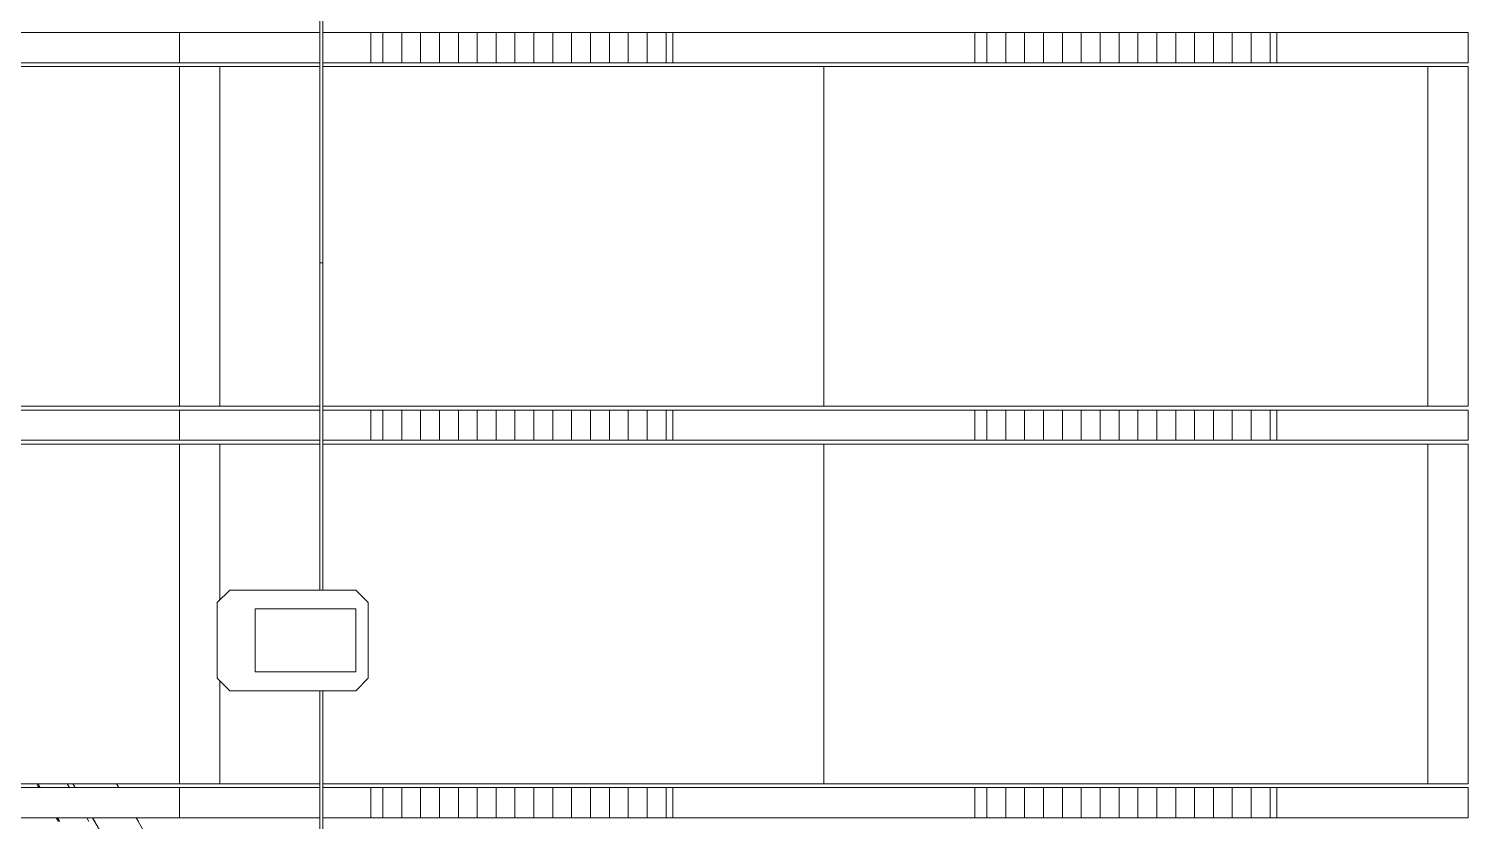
# Model space of a CAD drawing. Header units: millimetres. Extents: x 984 to 425800, y -34355 to 59419.
# Drawn here: x 384782 to 390501, y 19241 to 22389 of the extents above; entities that cross this region are included whole.
import ezdxf

# ---------------------------------------------------------------- set-up
doc = ezdxf.new("R2010")
doc.units = ezdxf.units.MM
for name, color, linetype, lineweight in [('A-COLS-E', 1, 'Continuous', 9), ('A-COLS-HDLN', 2, 'Continuous', 9), ('A-GENM', 1, 'Continuous', 9), ('A-GLAZ-CURT', 2, 'Continuous', 9), ('A-GLAZ-CWMG', 2, 'Continuous', 9)]:
    doc.layers.add(name, color=color, linetype=linetype, lineweight=lineweight)

# ---------------------------------------------------------------- blocks, each defined once
blk = doc.blocks.new('GM_Louver Grill Vertical Z - Z Profile-V51-4110-01 GROUND LEVEL - REFLECTED CEILING PLAN')
at = {"layer": 'A-GENM'}
for p, q in [((46.4, -73), (40, -73)), ((40, -73), (40, -75)), ((40, -75), (40, -73)), ((40, -73), (46.4, -73)), ((40, -75), (50, -75)), ((50, -75), (40, -75))]:
    blk.add_line(p, q, dxfattribs=at)
blk = doc.blocks.new('GM_Louver Grill Vertical Z - Z Profile-V52-4110-01 GROUND LEVEL - REFLECTED CEILING PLAN')
at = {"layer": 'A-GENM'}
for p, q in [((46.4, -73), (40, -73)), ((40, -73), (40, -75)), ((40, -75), (40, -73)), ((40, -73), (46.4, -73)), ((40, -75), (47.8, -75)), ((47.8, -75), (40, -75))]:
    blk.add_line(p, q, dxfattribs=at)
blk = doc.blocks.new('DPA_Rectangular - 250 x 400 mm-11952625-4110-01 GROUND LEVEL - REFLECTED CEILING PLAN')
at = {"layer": 'A-COLS-E'}
for p, q in [((-200, -125), (-200, 125)), ((-200, 125), (200, 125)), ((200, 125), (200, -125)), ((200, -125), (-200, -125))]:
    blk.add_line(p, q, dxfattribs=at)
blk = doc.blocks.new('DPA_Rectangular Tuscan Column - Rectangular Tuscan Column-11935156-4110-01 GROUND LEVEL - REFLECTED CEILING PLAN')
at = {"layer": 'A-COLS-E'}
for p, q in [((-200, 250), (-150, 300)), ((-150, 300), (150, 300)), ((150, 300), (200, 250)), ((-200, -250), (-200, 250)), ((200, 250), (200, -250)), ((-150, -300), (-200, -250)), ((200, -250), (150, -300)), ((150, -300), (-150, -300))]:
    blk.add_line(p, q, dxfattribs=at)
at = {"layer": 'A-COLS-HDLN'}
for p, q in [((-125, 250), (125, 250)), ((-125, -150), (-125, 250)), ((125, 250), (125, -150)), ((125, -150), (-125, -150))]:
    blk.add_line(p, q, dxfattribs=at)
blk = doc.blocks.new('GM_Louver Grill Vertical Z - Z Profile-12047619-4110-01 GROUND LEVEL - REFLECTED CEILING PLAN')
at = {"layer": 'A-GENM'}
for p, q in [((40, -75), (50, -75)), ((50, -75), (40, -75))]:
    blk.add_line(p, q, dxfattribs=at)
blk = doc.blocks.new('GM_Louver Grill Vertical Z - Z Profile-V76-4110-01 GROUND LEVEL - REFLECTED CEILING PLAN')
at = {"layer": 'A-GENM'}
for p, q in [((40, -75), (47.8, -75)), ((47.8, -75), (40, -75))]:
    blk.add_line(p, q, dxfattribs=at)
blk = doc.blocks.new('System Panel - Entrance Glazed 12mm-14709533-4110-01 GROUND LEVEL - REFLECTED CEILING PLAN')
at = {"layer": 'A-GLAZ-CURT'}
for p, q in [((-650, -6), (-650, 6)), ((-650, 6), (650, 6)), ((650, 6), (650, -6)), ((650, -6), (-650, -6))]:
    blk.add_line(p, q, dxfattribs=at)
blk = doc.blocks.new('System Panel - Entrance Glazed 12mm-14709534-4110-01 GROUND LEVEL - REFLECTED CEILING PLAN')
at = {"layer": 'A-GLAZ-CURT'}
for p, q in [((-850, -6), (-850, 6)), ((-850, 6), (450, 6)), ((850, 6), (850, -6)), ((450, -6), (-850, -6))]:
    blk.add_line(p, q, dxfattribs=at)
blk = doc.blocks.new('System Panel - Entrance Glazed 12mm-11970279-4110-01 GROUND LEVEL - REFLECTED CEILING PLAN')
at = {"layer": 'A-GLAZ-CURT'}
for p, q in [((-352.5, -6), (-352.5, 6)), ((-352.5, 6), (352.5, 6)), ((352.5, 6), (352.5, -6)), ((352.5, -6), (-352.5, -6))]:
    blk.add_line(p, q, dxfattribs=at)
blk = doc.blocks.new('Rectangular Mullion - 50x200-15305094-4110-01 GROUND LEVEL - REFLECTED CEILING PLAN')
at = {"layer": 'A-GLAZ-CWMG'}
for p, q in [((-632276.5, 19374.1), (-632285.1, 19389.1)), ((-632285.1, 19389.1), (-632276.5, 19374.1)), ((-632198.5, 19239.1), (-632207.2, 19254.1)), ((-632207.2, 19254.1), (-632198.5, 19239.1))]:
    blk.add_line(p, q, dxfattribs=at)
blk = doc.blocks.new('Rectangular Mullion - Entrance Louver Top-15305098-4110-01 GROUND LEVEL - REFLECTED CEILING PLAN')
at = {"layer": 'A-GLAZ-CWMG'}
for p, q in [((-632279.4, 19389.1), (-632270.7, 19374.1)), ((-632270.7, 19374.1), (-632279.4, 19389.1)), ((-632155.2, 19374.1), (-632163.9, 19389.1)), ((-632155.2, 19374.1), (-632163.9, 19389.1)), ((-632132.1, 19374.1), (-632140.8, 19389.1)), ((-632132.1, 19374.1), (-632140.8, 19389.1)), ((-631958.9, 19374.1), (-631967.6, 19389.1)), ((-631958.9, 19374.1), (-631967.6, 19389.1)), ((-632201.4, 19254.1), (-632192.8, 19239.1)), ((-632192.8, 19239.1), (-632201.4, 19254.1)), ((-632077.3, 19239.1), (-632086, 19254.1)), ((-632077.3, 19239.1), (-632086, 19254.1)), ((-631954.2, 19065.9), (-632062.9, 19254.1)), ((-632054.2, 19239.1), (-632062.9, 19254.1)), ((-631881, 19239.1), (-631889.7, 19254.1)), ((-631824.3, 19140.9), (-631889.7, 19254.1))]:
    blk.add_line(p, q, dxfattribs=at)
blk = doc.blocks.new('System Panel - DPA-AR_Metal Ceiling Rectangular Panel-12707630-4110-01 GROUND LEVEL - REFLECTED CEILING PLAN')
at = {"layer": 'A-GLAZ-CURT'}
for p, q in [((-626757.4, 19389.1), (-626757.4, 20739.1)), ((-626757.4, 20739.1), (-626597.4, 20739.1)), ((-626597.4, 20739.1), (-626757.4, 20739.1)), ((-626757.4, 20739.1), (-626757.4, 19389.1)), ((-626597.4, 20739.1), (-626597.4, 19389.1)), ((-626597.4, 19389.1), (-626597.4, 20739.1)), ((-626597.4, 19389.1), (-626757.4, 19389.1)), ((-626757.4, 19389.1), (-626597.4, 19389.1))]:
    blk.add_line(p, q, dxfattribs=at)
blk = doc.blocks.new('System Panel - DPA-AR_Metal Ceiling Rectangular Panel-V161-4110-01 GROUND LEVEL - REFLECTED CEILING PLAN')
at = {"layer": 'A-GLAZ-CURT'}
for p, q in [((-631557.4, 20119), (-631557.4, 20739.1)), ((-631557.4, 20739.1), (-631160.4, 20739.1)), ((-631160.4, 20739.1), (-631557.4, 20739.1)), ((-631557.4, 20739.1), (-631557.4, 20119)), ((-631148.4, 20739.1), (-629157.4, 20739.1)), ((-629157.4, 20739.1), (-631148.4, 20739.1)), ((-629157.4, 20739.1), (-629157.4, 19389.1)), ((-629157.4, 19389.1), (-629157.4, 20739.1)), ((-631557.4, 19389.1), (-631557.4, 19799)), ((-631557.4, 19799), (-631557.4, 19389.1)), ((-631160.4, 19389.1), (-631557.4, 19389.1)), ((-631557.4, 19389.1), (-631160.4, 19389.1)), ((-629157.4, 19389.1), (-631148.4, 19389.1)), ((-631148.4, 19389.1), (-629157.4, 19389.1))]:
    blk.add_line(p, q, dxfattribs=at)
blk = doc.blocks.new('System Panel - DPA-AR_Metal Ceiling Rectangular Panel-V131-4110-01 GROUND LEVEL - REFLECTED CEILING PLAN')
at = {"layer": 'A-GLAZ-CURT'}
for p, q in [((-679507.4, -14683), (-680857.4, -14683)), ((-680857.4, -14683), (-680857.4, -17083)), ((-680857.4, -17083), (-680857.4, -14683)), ((-680857.4, -14683), (-679507.4, -14683)), ((-679507.4, -17083), (-679507.4, -14683)), ((-679507.4, -14683), (-679507.4, -17083)), ((-680857.4, -17083), (-679507.4, -17083)), ((-679507.4, -17083), (-680857.4, -17083))]:
    blk.add_line(p, q, dxfattribs=at)
blk = doc.blocks.new('DPA_CP_Metal Ceiling Panel - Vertical Panel Entrance-V162-4110-01 GROUND LEVEL - REFLECTED CEILING PLAN')
at = {"layer": 'A-GLAZ-CURT'}
for p, q in [((-629757.4, 19374.1), (-629757.4, 19254.1)), ((-629757.4, 19374.1), (-628557.4, 19374.1)), ((-629757.4, 19374.1), (-628557.4, 19374.1)), ((-629757.4, 19254.1), (-629757.4, 19374.1)), ((-629757.4, 19374.1), (-629757.4, 19254.1)), ((-628557.4, 19374.1), (-629757.4, 19374.1)), ((-628557.4, 19374.1), (-628557.4, 19254.1)), ((-628557.4, 19374.1), (-628557.4, 19254.1)), ((-628557.4, 19254.1), (-628557.4, 19374.1)), ((-629757.4, 19254.1), (-628557.4, 19254.1)), ((-628557.4, 19254.1), (-629757.4, 19254.1)), ((-629757.4, 19254.1), (-628557.4, 19254.1))]:
    blk.add_line(p, q, dxfattribs=at)
blk = doc.blocks.new('DPA_CP_Metal Ceiling Luminaire - Linear Luminaire Entrance-V163-4110-01 GROUND LEVEL - REFLECTED CEILING PLAN')
at = {"layer": 'A-GLAZ-CURT'}
h = blk.add_hatch(dxfattribs=at)
h.set_pattern_fill('FP_20', color=256, style=0, pattern_type=2)
h.set_pattern_definition([(270, (-627736.53, 17847.804), (-75, -5e-15), [])])
h.paths.add_polyline_path([(-627357.4, 19254.1), (-627357.4, 19374.1), (-628557.4, 19374.1), (-628557.4, 19254.1)])
for p, q in [((-628557.4, 19374.1), (-627357.4, 19374.1)), ((-628557.4, 19254.1), (-628557.4, 19374.1)), ((-628557.4, 19374.1), (-628557.4, 19254.1)), ((-627357.4, 19374.1), (-628557.4, 19374.1)), ((-627357.4, 19374.1), (-627357.4, 19254.1)), ((-627357.4, 19254.1), (-627357.4, 19374.1)), ((-627357.4, 19254.1), (-628557.4, 19254.1)), ((-628557.4, 19254.1), (-627357.4, 19254.1))]:
    blk.add_line(p, q, dxfattribs=at)
blk = doc.blocks.new('DPA_CP_Metal Ceiling Panel - Vertical Panel Entrance-12707632-4110-01 GROUND LEVEL - REFLECTED CEILING PLAN')
at = {"layer": 'A-GLAZ-CURT'}
for p, q in [((-627357.4, 19374.1), (-627357.4, 19254.1)), ((-627357.4, 19374.1), (-626597.4, 19374.1)), ((-627357.4, 19374.1), (-626597.4, 19374.1)), ((-627357.4, 19254.1), (-627357.4, 19374.1)), ((-627357.4, 19374.1), (-627357.4, 19254.1)), ((-626597.4, 19374.1), (-627357.4, 19374.1)), ((-626597.4, 19374.1), (-626597.4, 19254.1)), ((-626597.4, 19374.1), (-626597.4, 19254.1)), ((-626597.4, 19254.1), (-626597.4, 19374.1)), ((-627357.4, 19254.1), (-626597.4, 19254.1)), ((-626597.4, 19254.1), (-627357.4, 19254.1)), ((-627357.4, 19254.1), (-626597.4, 19254.1))]:
    blk.add_line(p, q, dxfattribs=at)
blk = doc.blocks.new('System Panel - DPA-AR_Metal Ceiling Rectangular Panel-V164-4110-01 GROUND LEVEL - REFLECTED CEILING PLAN')
at = {"layer": 'A-GLAZ-CURT'}
for p, q in [((-631717.4, 19389.1), (-631717.4, 20739.1)), ((-631717.4, 20739.1), (-631557.4, 20739.1)), ((-631557.4, 20739.1), (-631717.4, 20739.1)), ((-631717.4, 20739.1), (-631717.4, 19389.1)), ((-631557.4, 20739.1), (-631557.4, 20119)), ((-631557.4, 20119), (-631557.4, 20739.1)), ((-631557.4, 19799), (-631557.4, 19389.1)), ((-631557.4, 19389.1), (-631557.4, 19799)), ((-631557.4, 19389.1), (-631717.4, 19389.1)), ((-631717.4, 19389.1), (-631557.4, 19389.1))]:
    blk.add_line(p, q, dxfattribs=at)
blk = doc.blocks.new('System Panel - DPA-AR_Metal Ceiling Rectangular Panel-12707631-4110-01 GROUND LEVEL - REFLECTED CEILING PLAN')
at = {"layer": 'A-GLAZ-CURT'}
for p, q in [((-631717.4, 19374.1), (-631160.4, 19374.1)), ((-631717.4, 19254.1), (-631717.4, 19374.1)), ((-631717.4, 19374.1), (-631717.4, 19254.1)), ((-631160.4, 19374.1), (-631717.4, 19374.1)), ((-631148.4, 19374.1), (-630957.4, 19374.1)), ((-630957.4, 19374.1), (-631148.4, 19374.1)), ((-630957.4, 19374.1), (-630957.4, 19254.1)), ((-630957.4, 19254.1), (-630957.4, 19374.1)), ((-631160.4, 19254.1), (-631717.4, 19254.1)), ((-631717.4, 19254.1), (-631160.4, 19254.1)), ((-630957.4, 19254.1), (-631148.4, 19254.1)), ((-631148.4, 19254.1), (-630957.4, 19254.1))]:
    blk.add_line(p, q, dxfattribs=at)
blk = doc.blocks.new('System Panel - DPA-AR_Metal Ceiling Rectangular Panel-V166-4110-01 GROUND LEVEL - REFLECTED CEILING PLAN')
at = {"layer": 'A-GLAZ-CURT'}
for p, q in [((-631557.4, 20889.1), (-631557.4, 22239.1)), ((-631557.4, 22239.1), (-631160.4, 22239.1)), ((-631160.4, 22239.1), (-631557.4, 22239.1)), ((-631557.4, 22239.1), (-631557.4, 20889.1)), ((-631148.4, 22239.1), (-629157.4, 22239.1)), ((-629157.4, 22239.1), (-631148.4, 22239.1)), ((-629157.4, 22239.1), (-629157.4, 20889.1)), ((-629157.4, 20889.1), (-629157.4, 22239.1)), ((-631160.4, 20889.1), (-631557.4, 20889.1)), ((-631557.4, 20889.1), (-631160.4, 20889.1)), ((-629157.4, 20889.1), (-631148.4, 20889.1)), ((-631148.4, 20889.1), (-629157.4, 20889.1))]:
    blk.add_line(p, q, dxfattribs=at)
blk = doc.blocks.new('System Panel - DPA-AR_Metal Ceiling Rectangular Panel-16089128-4110-01 GROUND LEVEL - REFLECTED CEILING PLAN')
at = {"layer": 'A-GLAZ-CURT'}
for p, q in [((-633165.5, 20165), (-633165.5, 20739.1)), ((-633165.5, 20739.1), (-631717.4, 20739.1)), ((-631717.4, 20739.1), (-633165.5, 20739.1)), ((-633165.5, 20739.1), (-633165.5, 20165)), ((-631717.4, 20739.1), (-631717.4, 19389.1)), ((-631717.4, 19389.1), (-631717.4, 20739.1)), ((-632717.6, 19389.1), (-633165.5, 20165)), ((-633165.5, 20165), (-632717.6, 19389.1)), ((-631717.4, 19389.1), (-632717.6, 19389.1)), ((-632717.6, 19389.1), (-631717.4, 19389.1))]:
    blk.add_line(p, q, dxfattribs=at)
blk = doc.blocks.new('System Panel - DPA-AR_Metal Ceiling Rectangular Panel-16089133-4110-01 GROUND LEVEL - REFLECTED CEILING PLAN')
at = {"layer": 'A-GLAZ-CURT'}
for p, q in [((-632708.9, 19374.1), (-631717.4, 19374.1)), ((-632639.7, 19254.1), (-632708.9, 19374.1)), ((-632708.9, 19374.1), (-632639.7, 19254.1)), ((-631717.4, 19374.1), (-632708.9, 19374.1)), ((-631717.4, 19374.1), (-631717.4, 19254.1)), ((-631717.4, 19254.1), (-631717.4, 19374.1)), ((-631717.4, 19254.1), (-632639.7, 19254.1)), ((-632639.7, 19254.1), (-631717.4, 19254.1))]:
    blk.add_line(p, q, dxfattribs=at)
blk = doc.blocks.new('System Panel - DPA-AR_Metal Ceiling Rectangular Panel-16088657-4110-01 GROUND LEVEL - REFLECTED CEILING PLAN')
at = {"layer": 'A-GLAZ-CURT'}
for p, q in [((-633165.5, 31374.1), (-631717.4, 31374.1)), ((-633165.5, 31254.1), (-633165.5, 31374.1)), ((-633165.5, 31374.1), (-633165.5, 31254.1)), ((-631717.4, 31374.1), (-633165.5, 31374.1)), ((-631717.4, 31374.1), (-631717.4, 31254.1)), ((-631717.4, 31254.1), (-631717.4, 31374.1)), ((-631717.4, 31254.1), (-633165.5, 31254.1)), ((-633165.5, 31254.1), (-631717.4, 31254.1))]:
    blk.add_line(p, q, dxfattribs=at)
blk = doc.blocks.new('System Panel - DPA-AR_Metal Ceiling Rectangular Panel-16088921-4110-01 GROUND LEVEL - REFLECTED CEILING PLAN')
at = {"layer": 'A-GLAZ-CURT'}
for p, q in [((-633165.5, 29889.1), (-633165.5, 31239.1)), ((-633165.5, 31239.1), (-631717.4, 31239.1)), ((-631717.4, 31239.1), (-633165.5, 31239.1)), ((-633165.5, 31239.1), (-633165.5, 29889.1)), ((-631717.4, 31239.1), (-631717.4, 29889.1)), ((-631717.4, 29889.1), (-631717.4, 31239.1)), ((-631717.4, 29889.1), (-633165.5, 29889.1)), ((-633165.5, 29889.1), (-631717.4, 29889.1))]:
    blk.add_line(p, q, dxfattribs=at)

msp = doc.modelspace()

# ---------------------------------------------------------------- block references
at = {"layer": 'A-COLS-E', "rotation": 269.9999999999994}
msp.add_blockref('DPA_Rectangular Tuscan Column - Rectangular Tuscan Column-11935156-4110-01 GROUND LEVEL - REFLECTED CEILING PLAN', (385830.8, 19959), dxfattribs=at)
at = {"layer": 'A-COLS-E'}
msp.add_blockref('DPA_Rectangular - 250 x 400 mm-11952625-4110-01 GROUND LEVEL - REFLECTED CEILING PLAN', (385880.8, 19959), dxfattribs=at)
at = {"layer": 'A-GENM', "rotation": 299.99994973912}
for name, p in [('GM_Louver Grill Vertical Z - Z Profile-V52-4110-01 GROUND LEVEL - REFLECTED CEILING PLAN', (384862.7, 19453.1)), ('GM_Louver Grill Vertical Z - Z Profile-V76-4110-01 GROUND LEVEL - REFLECTED CEILING PLAN', (384862.7, 19453.1)), ('GM_Louver Grill Vertical Z - Z Profile-V51-4110-01 GROUND LEVEL - REFLECTED CEILING PLAN', (384937.9, 19322.8)), ('GM_Louver Grill Vertical Z - Z Profile-12047619-4110-01 GROUND LEVEL - REFLECTED CEILING PLAN', (384937.9, 19322.8))]:
    msp.add_blockref(name, p, dxfattribs=at)
at = {"layer": 'A-GLAZ-CURT', "rotation": 270}
for name, p in [('System Panel - Entrance Glazed 12mm-14709533-4110-01 GROUND LEVEL - REFLECTED CEILING PLAN', (385943.8, 22109)), ('System Panel - Entrance Glazed 12mm-14709534-4110-01 GROUND LEVEL - REFLECTED CEILING PLAN', (385943.8, 20609)), ('System Panel - Entrance Glazed 12mm-11970279-4110-01 GROUND LEVEL - REFLECTED CEILING PLAN', (385943.8, 19406.5))]:
    msp.add_blockref(name, p, dxfattribs=at)
at = {"layer": 'A-GLAZ-CURT'}
for name, p in [('System Panel - DPA-AR_Metal Ceiling Rectangular Panel-16088657-4110-01 GROUND LEVEL - REFLECTED CEILING PLAN', (1017098.2, -9000)), ('System Panel - DPA-AR_Metal Ceiling Rectangular Panel-12707631-4110-01 GROUND LEVEL - REFLECTED CEILING PLAN', (1017098.2, 3000)), ('DPA_CP_Metal Ceiling Luminaire - Linear Luminaire Entrance-V163-4110-01 GROUND LEVEL - REFLECTED CEILING PLAN', (1014698.2, 3000)), ('DPA_CP_Metal Ceiling Panel - Vertical Panel Entrance-V162-4110-01 GROUND LEVEL - REFLECTED CEILING PLAN', (1017098.2, 3000)), ('DPA_CP_Metal Ceiling Luminaire - Linear Luminaire Entrance-V163-4110-01 GROUND LEVEL - REFLECTED CEILING PLAN', (1017098.2, 3000)), ('DPA_CP_Metal Ceiling Panel - Vertical Panel Entrance-12707632-4110-01 GROUND LEVEL - REFLECTED CEILING PLAN', (1017098.2, 3000)), ('System Panel - DPA-AR_Metal Ceiling Rectangular Panel-16088921-4110-01 GROUND LEVEL - REFLECTED CEILING PLAN', (1017098.2, -9000)), ('System Panel - DPA-AR_Metal Ceiling Rectangular Panel-12707630-4110-01 GROUND LEVEL - REFLECTED CEILING PLAN', (1012138.2, 1500)), ('System Panel - DPA-AR_Metal Ceiling Rectangular Panel-V166-4110-01 GROUND LEVEL - REFLECTED CEILING PLAN', (1017098.2, 0)), ('System Panel - DPA-AR_Metal Ceiling Rectangular Panel-12707630-4110-01 GROUND LEVEL - REFLECTED CEILING PLAN', (1017098.2, 1500)), ('System Panel - DPA-AR_Metal Ceiling Rectangular Panel-16088657-4110-01 GROUND LEVEL - REFLECTED CEILING PLAN', (1017098.2, -10500)), ('System Panel - DPA-AR_Metal Ceiling Rectangular Panel-12707631-4110-01 GROUND LEVEL - REFLECTED CEILING PLAN', (1017098.2, 1500)), ('DPA_CP_Metal Ceiling Luminaire - Linear Luminaire Entrance-V163-4110-01 GROUND LEVEL - REFLECTED CEILING PLAN', (1014698.2, 1500)), ('DPA_CP_Metal Ceiling Panel - Vertical Panel Entrance-V162-4110-01 GROUND LEVEL - REFLECTED CEILING PLAN', (1017098.2, 1500)), ('DPA_CP_Metal Ceiling Luminaire - Linear Luminaire Entrance-V163-4110-01 GROUND LEVEL - REFLECTED CEILING PLAN', (1017098.2, 1500)), ('DPA_CP_Metal Ceiling Panel - Vertical Panel Entrance-12707632-4110-01 GROUND LEVEL - REFLECTED CEILING PLAN', (1017098.2, 1500)), ('System Panel - DPA-AR_Metal Ceiling Rectangular Panel-16089128-4110-01 GROUND LEVEL - REFLECTED CEILING PLAN', (1017098.2, 0)), ('System Panel - DPA-AR_Metal Ceiling Rectangular Panel-V164-4110-01 GROUND LEVEL - REFLECTED CEILING PLAN', (1017098.2, 0)), ('System Panel - DPA-AR_Metal Ceiling Rectangular Panel-V161-4110-01 GROUND LEVEL - REFLECTED CEILING PLAN', (1017098.2, 0)), ('System Panel - DPA-AR_Metal Ceiling Rectangular Panel-12707630-4110-01 GROUND LEVEL - REFLECTED CEILING PLAN', (1017098.2, 0)), ('System Panel - DPA-AR_Metal Ceiling Rectangular Panel-16089133-4110-01 GROUND LEVEL - REFLECTED CEILING PLAN', (1017098.2, 0)), ('System Panel - DPA-AR_Metal Ceiling Rectangular Panel-12707631-4110-01 GROUND LEVEL - REFLECTED CEILING PLAN', (1017098.2, 0)), ('DPA_CP_Metal Ceiling Luminaire - Linear Luminaire Entrance-V163-4110-01 GROUND LEVEL - REFLECTED CEILING PLAN', (1014698.2, 0)), ('DPA_CP_Metal Ceiling Panel - Vertical Panel Entrance-V162-4110-01 GROUND LEVEL - REFLECTED CEILING PLAN', (1017098.2, 0)), ('DPA_CP_Metal Ceiling Luminaire - Linear Luminaire Entrance-V163-4110-01 GROUND LEVEL - REFLECTED CEILING PLAN', (1017098.2, 0)), ('DPA_CP_Metal Ceiling Panel - Vertical Panel Entrance-12707632-4110-01 GROUND LEVEL - REFLECTED CEILING PLAN', (1017098.2, 0))]:
    msp.add_blockref(name, p, dxfattribs=at)
at = {"layer": 'A-GLAZ-CURT', "extrusion": (0, 0, -1), "rotation": 269.9999999999996}
for p in [(-373257.8, -658618.2), (-373257.8, -660118.2)]:
    msp.add_blockref('System Panel - DPA-AR_Metal Ceiling Rectangular Panel-V131-4110-01 GROUND LEVEL - REFLECTED CEILING PLAN', p, dxfattribs=at)
at = {"layer": 'A-GLAZ-CWMG'}
for name in ['Rectangular Mullion - 50x200-15305094-4110-01 GROUND LEVEL - REFLECTED CEILING PLAN', 'Rectangular Mullion - Entrance Louver Top-15305098-4110-01 GROUND LEVEL - REFLECTED CEILING PLAN']:
    msp.add_blockref(name, (1017098.2, 0), dxfattribs=at)

doc.saveas('drawing.dxf')
